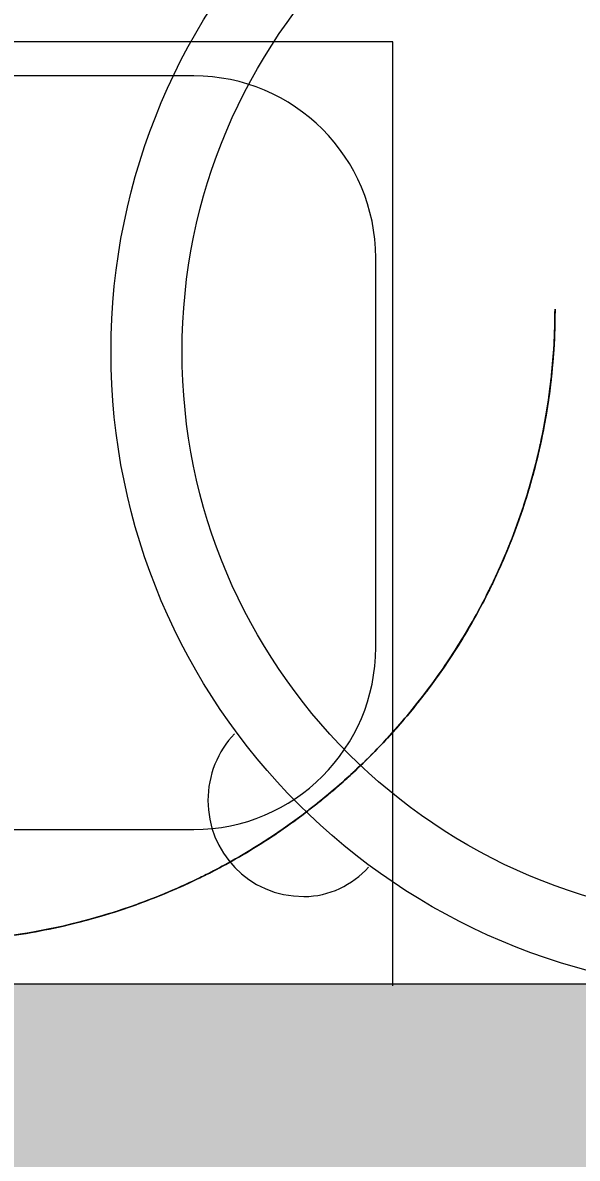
# Model space of a CAD drawing. Header units: millimetres. Extents: x -455656 to 9247092, y 0 to 412358.
# Drawn here: x -213290.6 to -213095.6, y 357166.7 to 357566 of the extents above; entities that cross this region are included whole.
import ezdxf
from ezdxf import colors
from ezdxf.entities.mleader import LeaderData, LeaderLine
from ezdxf.enums import TextEntityAlignment as Align
from ezdxf.math import Vec2, Vec3

# ---------------------------------------------------------------- set-up
doc = ezdxf.new("R2018")
doc.units = ezdxf.units.MM
doc.header["$MEASUREMENT"] = 0
doc.layers.get('0').update_dxf_attribs({"color": 250, "lineweight": 9})
doc.layers.add('АР_Названия помещений', color=124, linetype='Continuous', lineweight=5, plot=False)
for name, color, linetype, lineweight in [('АР_Номер помещения', 1, 'Continuous', 25), ('АР_Помещения_площадь', 19, 'Continuous', 9), ('подлога', 250, 'Continuous', 9)]:
    doc.layers.add(name, color=color, linetype=linetype, lineweight=lineweight)
doc.styles.add('ISOCPEUR', font='isocpeur.TTF', dxfattribs={"width": 0.7})
doc.styles.get("Standard").update_dxf_attribs({"font": 'isocpeur.TTF'})

# ---------------------------------------------------------------- blocks, each defined once
blk = doc.blocks.new('*U52')
at = {"color": 7, "style": 'ISOCPEUR', "width": 0.7, "flags": 1}
blk.add_attdef('КАТЕГОРИЯ', (-499.17, -2092.19), '', height=250, dxfattribs=at)
at = {"layer": 'АР_Номер помещения', "color": 7, "style": 'ISOCPEUR', "width": 0.7}
blk.add_attdef('НОМЕР_ПОМЕЩЕНИЯ', text='', height=300, dxfattribs=at).set_placement((2520.32, -1416.07), align=Align.MIDDLE_CENTER)
at = {"layer": 'АР_Помещения_площадь', "color": 7, "lineweight": 30, "width": 0.7, "flags": 104}
blk.add_attdef('ИМЯ_ПОМЕЩЕНИЯ', text='', height=100, dxfattribs=at).set_placement((157.63, 1217.14), align=Align.MIDDLE_CENTER)
at = {"layer": 'АР_Помещения_площадь', "color": 7, "style": 'ISOCPEUR', "width": 0.7}
blk.add_attdef('ПЛОЩАДЬ_ПОМЕЩЕНИЯ', text='', height=200, dxfattribs=at).set_placement((1399.12, -2454.1), align=Align.MIDDLE_RIGHT)
blk = doc.blocks.new('*U53')
at = {"color": 7, "style": 'ISOCPEUR', "width": 0.7, "flags": 1}
blk.add_attdef('КАТЕГОРИЯ', (-499.17, -2092.19), '', height=250, dxfattribs=at)
at = {"layer": 'АР_Номер помещения', "color": 7, "style": 'ISOCPEUR', "width": 0.7}
blk.add_attdef('НОМЕР_ПОМЕЩЕНИЯ', text='', height=300, dxfattribs=at).set_placement((2781.32, -1797.75), align=Align.MIDDLE_CENTER)
at = {"layer": 'АР_Помещения_площадь', "color": 7, "lineweight": 30, "width": 0.7, "flags": 104}
blk.add_attdef('ИМЯ_ПОМЕЩЕНИЯ', text='', height=100, dxfattribs=at).set_placement((157.63, 1217.14), align=Align.MIDDLE_CENTER)
at = {"layer": 'АР_Помещения_площадь', "color": 7, "style": 'ISOCPEUR', "width": 0.7}
blk.add_attdef('ПЛОЩАДЬ_ПОМЕЩЕНИЯ', text='', height=200, dxfattribs=at).set_placement((4654.37, -5003.83), align=Align.MIDDLE_RIGHT)
blk = doc.blocks.new('_DotSmall')
at = {"color": 0, "linetype": 'ByBlock', "const_width": 0.5}
blk.add_lwpolyline([(-0.0625, 0, 1), (0.0625, 0, 1)], format="xyb", close=True, dxfattribs=at)

msp = doc.modelspace()

# ---------------------------------------------------------------- hatches: boundary and pattern name
at = {"layer": 'подлога', "ltscale": 100}
h = msp.add_hatch(dxfattribs=at)
h.set_pattern_fill('AR-CONC', color=256, scale=30)
h.set_pattern_definition([(50, (0, 247657.5), (215.17805, -18.82564), [22.5, -247.5]), (355, (0, 247657.5), (-41.6254, 225.65764), [18, -198]), (100.45144, (17.93, 247655.93), (173.55265, 206.832), [19.12206, -210.34263]), (46.1842, (0, 247717.5), (320.1724, -49.65578), [33.75, -371.25]), (96.63564, (26.68, 247713.36), (280.3986, 292.2356), [28.6831, -315.51413]), (351.18416, (0, 247717.5), (280.3986, 292.2356), [27, -297]), (21, (30, 247702.5), (179.07212, -120.78567), [22.5, -247.5]), (326, (30, 247702.5), (72.9946, 217.54501), [18, -198]), (71.45144, (44.92, 247692.43), (252.06671, 96.75935), [19.12206, -210.34263]), (37.5, (0, 247657.5), (3.647957, 99.868156), [0, -195.6, 0, -201, 0, -198.75]), (7.5, (0, 247657.5), (78.92086, 118.323514), [0, -114.6, 0, -191.1, 0, -75.75]), (327.5, (-66.9, 247657.5), (160.14673, -6.766462), [0, -75, 0, -234, 0, -310.5]), (317.5, (-96.9, 247657.5), (174.95585, 30.031495), [0, -97.5, 0, -155.4, 0, -220.5])])
h.paths.add_polyline_path([(-212033.92, 358426.23), (-212153.92, 358426.23), (-212153.92, 357228.08), (-217983.92, 357228.08), (-217983.92, 357108.08), (-212153.92, 357108.08), (-212153.92, 355823.49), (-212033.92, 355823.49)])

# ---------------------------------------------------------------- linework, layer by layer
at = {"layer": 'подлога', "color": 132}
for p, q in [((-213160.49, 357559.3, 35.13), (-213497.49, 357559.3, 35.13)), ((-213160.49, 357227.3, 35.13), (-213160.49, 357559.3, 35.13)), ((-213230.49, 357547.3, 35.13), (-213427.49, 357547.3, 35.13)), ((-213166.49, 357346.3, 35.13), (-213166.49, 357483.3, 35.13)), ((-213323.09, 357282.3, 35.13), (-213230.49, 357282.3, 35.13))]:
    msp.add_line(p, q, dxfattribs=at)
at = {"layer": 'подлога', "ltscale": 100}
msp.add_lwpolyline([(-217983.93, 357228.08), (-212153.92, 357228.08)], dxfattribs=at)
at = {"layer": 'подлога'}
for radius in [225, 200]:
    msp.add_circle((-213034.59, 357450.35), radius, dxfattribs=at)
at = {"layer": 'подлога', "color": 132}
for centre, start, end in [((-213230.49, 357483.3, 35.13), 0, 90), ((-213230.49, 357346.3, 35.13), 270, 0)]:
    msp.add_arc(centre, 64, start, end, dxfattribs=at)
at = {"layer": 'подлога'}
for points, knots in [([(-213171.8, 357304.84), (-213164.73, 357311.64), (-213146.86, 357331.23), (-213123.78, 357367.95), (-213107.21, 357415.38), (-213103.41, 357448.65), (-213103.44, 357465.3)], [0.7436054, 0.7436054, 0.7436054, 0.7436054, 0.7857143, 0.8571429, 0.9285714, 1, 1, 1, 1]), ([(-213103.44, 357465.3), (-213103.41, 357448.65), (-213107.21, 357415.38), (-213123.78, 357367.95), (-213146.86, 357331.23), (-213164.73, 357311.64), (-213171.8, 357304.84)], [0, 0, 0, 0, 0.0714286, 0.1428571, 0.2142857, 0.2563946, 0.2563946, 0.2563946, 0.2563946]), ([(-213103.44, 357465.3), (-213103.41, 357448.65), (-213107.21, 357415.38), (-213123.78, 357367.95), (-213146.86, 357331.23), (-213164.73, 357311.64), (-213171.8, 357304.84)], [0, 0, 0, 0, 0.0714286, 0.1428571, 0.2142857, 0.2563946, 0.2563946, 0.2563946, 0.2563946]), ([(-213171.8, 357304.84), (-213164.73, 357311.64), (-213146.86, 357331.23), (-213123.78, 357367.95), (-213107.21, 357415.38), (-213103.41, 357448.65), (-213103.44, 357465.3)], [0.7436054, 0.7436054, 0.7436054, 0.7436054, 0.7857143, 0.8571429, 0.9285714, 1, 1, 1, 1])]:
    msp.add_open_spline(points, degree=3, knots=knots, dxfattribs=at)
at = {"layer": 'подлога', "color": 161}
for points in [[(-213104.04, 357448.8), (-213103.63, 357454.29), (-213103.43, 357459.79), (-213103.44, 357465.3)], [(-213103.44, 357465.3), (-213103.43, 357459.79), (-213103.63, 357454.29), (-213104.04, 357448.8)], [(-213103.44, 357465.3), (-213103.43, 357459.79), (-213103.63, 357454.29), (-213104.04, 357448.8)], [(-213104.04, 357448.8), (-213103.63, 357454.29), (-213103.43, 357459.79), (-213103.44, 357465.3)], [(-213103.71, 357454.1), (-213103.53, 357457.83), (-213103.44, 357461.57), (-213103.44, 357465.3)], [(-213103.44, 357465.3), (-213103.44, 357461.57), (-213103.53, 357457.83), (-213103.71, 357454.1)], [(-213103.44, 357465.3), (-213103.44, 357461.57), (-213103.53, 357457.83), (-213103.71, 357454.1)], [(-213103.71, 357454.1), (-213103.53, 357457.83), (-213103.44, 357461.57), (-213103.44, 357465.3)], [(-213105.97, 357431.82), (-213104.84, 357439.2), (-213104.08, 357446.64), (-213103.71, 357454.1)], [(-213103.71, 357454.1), (-213104.08, 357446.64), (-213104.84, 357439.2), (-213105.97, 357431.82)], [(-213103.71, 357454.1), (-213104.08, 357446.64), (-213104.84, 357439.2), (-213105.97, 357431.82)], [(-213105.97, 357431.82), (-213104.84, 357439.2), (-213104.08, 357446.64), (-213103.71, 357454.1)], [(-213105.15, 357437.65), (-213104.69, 357441.36), (-213104.32, 357445.08), (-213104.04, 357448.8)], [(-213104.04, 357448.8), (-213104.32, 357445.08), (-213104.69, 357441.36), (-213105.15, 357437.65)], [(-213104.04, 357448.8), (-213104.32, 357445.08), (-213104.69, 357441.36), (-213105.15, 357437.65)], [(-213105.15, 357437.65), (-213104.69, 357441.36), (-213104.32, 357445.08), (-213104.04, 357448.8)], [(-213107.94, 357420.8), (-213106.79, 357426.38), (-213105.86, 357432), (-213105.15, 357437.65)], [(-213105.15, 357437.65), (-213105.86, 357432), (-213106.79, 357426.38), (-213107.94, 357420.8)], [(-213105.15, 357437.65), (-213105.86, 357432), (-213106.79, 357426.38), (-213107.94, 357420.8)], [(-213107.94, 357420.8), (-213106.79, 357426.38), (-213105.86, 357432), (-213105.15, 357437.65)], [(-213113.52, 357399.11), (-213112.41, 357402.68), (-213111.39, 357406.27), (-213110.46, 357409.88)], [(-213110.46, 357409.88), (-213111.39, 357406.27), (-213112.41, 357402.68), (-213113.52, 357399.11)], [(-213110.46, 357409.88), (-213111.39, 357406.27), (-213112.41, 357402.68), (-213113.52, 357399.11)], [(-213113.52, 357399.11), (-213112.41, 357402.68), (-213111.39, 357406.27), (-213110.46, 357409.88)], [(-213114.99, 357394.58), (-213113.8, 357398.12), (-213112.7, 357401.69), (-213111.69, 357405.29)], [(-213111.69, 357405.29), (-213112.7, 357401.69), (-213113.8, 357398.12), (-213114.99, 357394.58)], [(-213111.69, 357405.29), (-213112.7, 357401.69), (-213113.8, 357398.12), (-213114.99, 357394.58)], [(-213114.99, 357394.58), (-213113.8, 357398.12), (-213112.7, 357401.69), (-213111.69, 357405.29)], [(-213117.12, 357388.51), (-213115.83, 357392.01), (-213114.63, 357395.55), (-213113.52, 357399.11)], [(-213113.52, 357399.11), (-213114.63, 357395.55), (-213115.83, 357392.01), (-213117.12, 357388.51)], [(-213113.52, 357399.11), (-213114.63, 357395.55), (-213115.83, 357392.01), (-213117.12, 357388.51)], [(-213117.12, 357388.51), (-213115.83, 357392.01), (-213114.63, 357395.55), (-213113.52, 357399.11)], [(-213136.7, 357348.29), (-213132.77, 357354.64), (-213129.16, 357361.19), (-213125.89, 357367.9)], [(-213125.89, 357367.9), (-213129.16, 357361.19), (-213132.77, 357354.64), (-213136.7, 357348.29)], [(-213125.89, 357367.9), (-213129.16, 357361.19), (-213132.77, 357354.64), (-213136.7, 357348.29)], [(-213136.7, 357348.29), (-213132.77, 357354.64), (-213129.16, 357361.19), (-213125.89, 357367.9)], [(-213133.11, 357354.3), (-213131.25, 357357.54), (-213129.46, 357360.82), (-213127.77, 357364.14)], [(-213127.77, 357364.14), (-213129.46, 357360.82), (-213131.25, 357357.54), (-213133.11, 357354.3)], [(-213127.77, 357364.14), (-213129.46, 357360.82), (-213131.25, 357357.54), (-213133.11, 357354.3)], [(-213133.11, 357354.3), (-213131.25, 357357.54), (-213129.46, 357360.82), (-213127.77, 357364.14)], [(-213151.66, 357326.98), (-213144.81, 357335.61), (-213138.6, 357344.75), (-213133.11, 357354.3)], [(-213133.11, 357354.3), (-213138.6, 357344.75), (-213144.81, 357335.61), (-213151.66, 357326.98)], [(-213133.11, 357354.3), (-213138.6, 357344.75), (-213144.81, 357335.61), (-213151.66, 357326.98)], [(-213151.66, 357326.98), (-213144.81, 357335.61), (-213138.6, 357344.75), (-213133.11, 357354.3)], [(-213142.82, 357338.91), (-213140.7, 357341.99), (-213138.66, 357345.11), (-213136.7, 357348.29)], [(-213136.7, 357348.29), (-213138.66, 357345.11), (-213140.7, 357341.99), (-213142.82, 357338.91)], [(-213136.7, 357348.29), (-213138.66, 357345.11), (-213140.7, 357341.99), (-213142.82, 357338.91)], [(-213142.82, 357338.91), (-213140.7, 357341.99), (-213138.66, 357345.11), (-213136.7, 357348.29)], [(-213149.42, 357329.86), (-213147.14, 357332.82), (-213144.95, 357335.84), (-213142.82, 357338.91)], [(-213142.82, 357338.91), (-213144.95, 357335.84), (-213147.14, 357332.82), (-213149.42, 357329.86)], [(-213142.82, 357338.91), (-213144.95, 357335.84), (-213147.14, 357332.82), (-213149.42, 357329.86)], [(-213149.42, 357329.86), (-213147.14, 357332.82), (-213144.95, 357335.84), (-213142.82, 357338.91)], [(-213171.8, 357304.84), (-213167.29, 357309.18), (-213162.97, 357313.7), (-213158.84, 357318.39)], [(-213158.84, 357318.39), (-213162.97, 357313.7), (-213167.29, 357309.18), (-213171.8, 357304.84)], [(-213158.84, 357318.39), (-213162.97, 357313.7), (-213167.29, 357309.18), (-213171.8, 357304.84)], [(-213171.8, 357304.84), (-213167.29, 357309.18), (-213162.97, 357313.7), (-213158.84, 357318.39)], [(-213216.18, 357315.99), (-213222.07, 357309.8), (-213225.5, 357301.4), (-213225.5, 357292.52)], [(-213171.8, 357304.84), (-213169.11, 357307.43), (-213166.48, 357310.08), (-213163.93, 357312.8)], [(-213163.93, 357312.8), (-213166.48, 357310.08), (-213169.11, 357307.43), (-213171.8, 357304.84)], [(-213163.93, 357312.8), (-213166.48, 357310.08), (-213169.11, 357307.43), (-213171.8, 357304.84)], [(-213171.8, 357304.84), (-213169.11, 357307.43), (-213166.48, 357310.08), (-213163.93, 357312.8)], [(-213182.94, 357294.84), (-213179.12, 357298.05), (-213175.4, 357301.38), (-213171.8, 357304.84)], [(-213171.8, 357304.84), (-213175.4, 357301.38), (-213179.12, 357298.05), (-213182.94, 357294.84)], [(-213171.8, 357304.84), (-213175.4, 357301.38), (-213179.12, 357298.05), (-213182.94, 357294.84)], [(-213182.94, 357294.84), (-213179.12, 357298.05), (-213175.4, 357301.38), (-213171.8, 357304.84)], [(-213171.8, 357304.84), (-213171.8, 357304.84), (-213171.8, 357304.84), (-213171.8, 357304.84)], [(-213171.8, 357304.84), (-213171.8, 357304.84), (-213171.8, 357304.84), (-213171.8, 357304.84)], [(-213171.8, 357304.84), (-213171.8, 357304.84), (-213171.8, 357304.84), (-213171.8, 357304.84)], [(-213171.8, 357304.84), (-213171.8, 357304.84), (-213171.8, 357304.84), (-213171.8, 357304.84)], [(-213217.78, 357270.86), (-213208.4, 357276.08), (-213199.4, 357281.97), (-213190.88, 357288.49)], [(-213190.88, 357288.49), (-213199.4, 357281.97), (-213208.4, 357276.08), (-213217.78, 357270.86)], [(-213190.88, 357288.49), (-213199.4, 357281.97), (-213208.4, 357276.08), (-213217.78, 357270.86)], [(-213217.78, 357270.86), (-213208.4, 357276.08), (-213199.4, 357281.97), (-213190.88, 357288.49)], [(-213194.2, 357286), (-213193.08, 357286.82), (-213191.98, 357287.65), (-213190.88, 357288.49)], [(-213190.88, 357288.49), (-213191.98, 357287.65), (-213193.08, 357286.82), (-213194.2, 357286)], [(-213190.88, 357288.49), (-213191.98, 357287.65), (-213193.08, 357286.82), (-213194.2, 357286)], [(-213194.2, 357286), (-213193.08, 357286.82), (-213191.98, 357287.65), (-213190.88, 357288.49)], [(-213212.42, 357273.94), (-213206.16, 357277.66), (-213200.07, 357281.68), (-213194.2, 357286)], [(-213194.2, 357286), (-213200.07, 357281.68), (-213206.16, 357277.66), (-213212.42, 357273.94)], [(-213194.2, 357286), (-213200.07, 357281.68), (-213206.16, 357277.66), (-213212.42, 357273.94)], [(-213212.42, 357273.94), (-213206.16, 357277.66), (-213200.07, 357281.68), (-213194.2, 357286)], [(-213225.04, 357267), (-213222.6, 357268.24), (-213220.17, 357269.53), (-213217.78, 357270.86)], [(-213217.78, 357270.86), (-213220.17, 357269.53), (-213222.6, 357268.24), (-213225.04, 357267)], [(-213217.78, 357270.86), (-213220.17, 357269.53), (-213222.6, 357268.24), (-213225.04, 357267)], [(-213225.04, 357267), (-213222.6, 357268.24), (-213220.17, 357269.53), (-213217.78, 357270.86)], [(-213217.78, 357270.86), (-213215.98, 357271.86), (-213214.19, 357272.89), (-213212.42, 357273.94)], [(-213212.42, 357273.94), (-213214.19, 357272.89), (-213215.98, 357271.86), (-213217.78, 357270.86)], [(-213212.42, 357273.94), (-213214.19, 357272.89), (-213215.98, 357271.86), (-213217.78, 357270.86)], [(-213217.78, 357270.86), (-213215.98, 357271.86), (-213214.19, 357272.89), (-213212.42, 357273.94)], [(-213256.93, 357253.77), (-213251.44, 357255.57), (-213246.01, 357257.58), (-213240.66, 357259.79)], [(-213240.66, 357259.79), (-213246.01, 357257.58), (-213251.44, 357255.57), (-213256.93, 357253.77)], [(-213240.66, 357259.79), (-213246.01, 357257.58), (-213251.44, 357255.57), (-213256.93, 357253.77)], [(-213256.93, 357253.77), (-213251.44, 357255.57), (-213246.01, 357257.58), (-213240.66, 357259.79)], [(-213269.14, 357250.17), (-213265.04, 357251.26), (-213260.97, 357252.46), (-213256.93, 357253.77)], [(-213256.93, 357253.77), (-213260.97, 357252.46), (-213265.04, 357251.26), (-213269.14, 357250.17)], [(-213256.93, 357253.77), (-213260.97, 357252.46), (-213265.04, 357251.26), (-213269.14, 357250.17)], [(-213269.14, 357250.17), (-213265.04, 357251.26), (-213260.97, 357252.46), (-213256.93, 357253.77)], [(-213303.1, 357243.98), (-213298.54, 357244.45), (-213293.99, 357245.06), (-213289.46, 357245.81)], [(-213289.46, 357245.81), (-213293.99, 357245.06), (-213298.53, 357244.45), (-213303.1, 357243.98)], [(-213289.46, 357245.81), (-213293.99, 357245.06), (-213298.53, 357244.45), (-213303.1, 357243.98)], [(-213303.1, 357243.98), (-213298.54, 357244.45), (-213293.99, 357245.06), (-213289.46, 357245.81)]]:
    msp.add_open_spline(points, degree=3, dxfattribs=at)
for points, knots in [([(-213110.46, 357409.88), (-213109.95, 357411.85), (-213108.19, 357419.1), (-213106.79, 357426.44), (-213105.97, 357431.82)], [0.91987668, 0.91987668, 0.91987668, 0.91987668, 0.92857143, 0.95192601, 0.95192601, 0.95192601, 0.95192601]), ([(-213105.97, 357431.82), (-213106.79, 357426.44), (-213108.19, 357419.1), (-213109.95, 357411.85), (-213110.46, 357409.88)], [0.04807399, 0.04807399, 0.04807399, 0.04807399, 0.07142857, 0.08012332, 0.08012332, 0.08012332, 0.08012332]), ([(-213105.97, 357431.82), (-213106.79, 357426.44), (-213108.19, 357419.1), (-213109.95, 357411.85), (-213110.46, 357409.88)], [0.04807399, 0.04807399, 0.04807399, 0.04807399, 0.07142857, 0.08012332, 0.08012332, 0.08012332, 0.08012332]), ([(-213110.46, 357409.88), (-213109.95, 357411.85), (-213108.19, 357419.1), (-213106.79, 357426.44), (-213105.97, 357431.82)], [0.91987668, 0.91987668, 0.91987668, 0.91987668, 0.92857143, 0.95192601, 0.95192601, 0.95192601, 0.95192601]), ([(-213111.69, 357405.29), (-213110.72, 357408.77), (-213109.41, 357413.92), (-213108.28, 357419.12), (-213107.94, 357420.8)], [0.91306412, 0.91306412, 0.91306412, 0.91306412, 0.92857143, 0.9359014, 0.9359014, 0.9359014, 0.9359014]), ([(-213107.94, 357420.8), (-213108.28, 357419.12), (-213109.41, 357413.92), (-213110.72, 357408.77), (-213111.69, 357405.29)], [0.06409866, 0.06409866, 0.06409866, 0.06409866, 0.07142857, 0.08693588, 0.08693588, 0.08693588, 0.08693588]), ([(-213107.94, 357420.8), (-213108.28, 357419.12), (-213109.41, 357413.92), (-213110.72, 357408.77), (-213111.69, 357405.29)], [0.06409866, 0.06409866, 0.06409866, 0.06409866, 0.07142857, 0.08693588, 0.08693588, 0.08693588, 0.08693588]), ([(-213111.69, 357405.29), (-213110.72, 357408.77), (-213109.41, 357413.92), (-213108.28, 357419.12), (-213107.94, 357420.8)], [0.91306412, 0.91306412, 0.91306412, 0.91306412, 0.92857143, 0.9359014, 0.9359014, 0.9359014, 0.9359014]), ([(-213127.77, 357364.14), (-213126.99, 357365.67), (-213122.09, 357375.54), (-213117.94, 357385.77), (-213114.99, 357394.58)], [0.84976784, 0.84976784, 0.84976784, 0.84976784, 0.85714286, 0.89703564, 0.89703564, 0.89703564, 0.89703564]), ([(-213114.99, 357394.58), (-213117.94, 357385.77), (-213122.09, 357375.54), (-213126.99, 357365.67), (-213127.77, 357364.14)], [0.10296436, 0.10296436, 0.10296436, 0.10296436, 0.14285714, 0.15023216, 0.15023216, 0.15023216, 0.15023216]), ([(-213114.99, 357394.58), (-213117.94, 357385.77), (-213122.09, 357375.54), (-213126.99, 357365.67), (-213127.77, 357364.14)], [0.10296436, 0.10296436, 0.10296436, 0.10296436, 0.14285714, 0.15023216, 0.15023216, 0.15023216, 0.15023216]), ([(-213127.77, 357364.14), (-213126.99, 357365.67), (-213122.09, 357375.54), (-213117.94, 357385.77), (-213114.99, 357394.58)], [0.84976784, 0.84976784, 0.84976784, 0.84976784, 0.85714286, 0.89703564, 0.89703564, 0.89703564, 0.89703564]), ([(-213125.89, 357367.9), (-213125.75, 357368.19), (-213122.5, 357374.91), (-213119.59, 357381.8), (-213117.12, 357388.51)], [0.85577802, 0.85577802, 0.85577802, 0.85577802, 0.85714286, 0.88782735, 0.88782735, 0.88782735, 0.88782735]), ([(-213117.12, 357388.51), (-213119.59, 357381.8), (-213122.5, 357374.91), (-213125.75, 357368.19), (-213125.89, 357367.9)], [0.11217265, 0.11217265, 0.11217265, 0.11217265, 0.14285714, 0.14422198, 0.14422198, 0.14422198, 0.14422198]), ([(-213117.12, 357388.51), (-213119.59, 357381.8), (-213122.5, 357374.91), (-213125.75, 357368.19), (-213125.89, 357367.9)], [0.11217265, 0.11217265, 0.11217265, 0.11217265, 0.14285714, 0.14422198, 0.14422198, 0.14422198, 0.14422198]), ([(-213125.89, 357367.9), (-213125.75, 357368.19), (-213122.5, 357374.91), (-213119.59, 357381.8), (-213117.12, 357388.51)], [0.85577802, 0.85577802, 0.85577802, 0.85577802, 0.85714286, 0.88782735, 0.88782735, 0.88782735, 0.88782735]), ([(-213163.93, 357312.8), (-213159.76, 357317.23), (-213154.86, 357322.87), (-213150.26, 357328.76), (-213149.42, 357329.86)], [0.75963004, 0.75963004, 0.75963004, 0.75963004, 0.78571429, 0.79167937, 0.79167937, 0.79167937, 0.79167937]), ([(-213149.42, 357329.86), (-213150.26, 357328.76), (-213154.86, 357322.87), (-213159.76, 357317.23), (-213163.93, 357312.8)], [0.20832063, 0.20832063, 0.20832063, 0.20832063, 0.21428571, 0.24036997, 0.24036997, 0.24036997, 0.24036997]), ([(-213149.42, 357329.86), (-213150.26, 357328.76), (-213154.86, 357322.87), (-213159.76, 357317.23), (-213163.93, 357312.8)], [0.20832063, 0.20832063, 0.20832063, 0.20832063, 0.21428571, 0.24036997, 0.24036997, 0.24036997, 0.24036997]), ([(-213163.93, 357312.8), (-213159.76, 357317.23), (-213154.86, 357322.87), (-213150.26, 357328.76), (-213149.42, 357329.86)], [0.75963004, 0.75963004, 0.75963004, 0.75963004, 0.78571429, 0.79167937, 0.79167937, 0.79167937, 0.79167937]), ([(-213158.84, 357318.39), (-213156.49, 357321.07), (-213154.09, 357323.93), (-213151.77, 357326.85), (-213151.66, 357326.98)], [0.77044752, 0.77044752, 0.77044752, 0.77044752, 0.78571429, 0.78646423, 0.78646423, 0.78646423, 0.78646423]), ([(-213151.66, 357326.98), (-213151.77, 357326.85), (-213154.09, 357323.93), (-213156.49, 357321.07), (-213158.84, 357318.39)], [0.21353577, 0.21353577, 0.21353577, 0.21353577, 0.21428571, 0.22955248, 0.22955248, 0.22955248, 0.22955248]), ([(-213151.66, 357326.98), (-213151.77, 357326.85), (-213154.09, 357323.93), (-213156.49, 357321.07), (-213158.84, 357318.39)], [0.21353577, 0.21353577, 0.21353577, 0.21353577, 0.21428571, 0.22955248, 0.22955248, 0.22955248, 0.22955248]), ([(-213158.84, 357318.39), (-213156.49, 357321.07), (-213154.09, 357323.93), (-213151.77, 357326.85), (-213151.66, 357326.98)], [0.77044752, 0.77044752, 0.77044752, 0.77044752, 0.78571429, 0.78646423, 0.78646423, 0.78646423, 0.78646423]), ([(-213190.88, 357288.49), (-213189.65, 357289.43), (-213183.04, 357294.58), (-213176.73, 357300.11), (-213171.8, 357304.84)], [0.70764183, 0.70764183, 0.70764183, 0.70764183, 0.71428571, 0.74360538, 0.74360538, 0.74360538, 0.74360538]), ([(-213171.8, 357304.84), (-213176.73, 357300.11), (-213183.04, 357294.58), (-213189.65, 357289.43), (-213190.88, 357288.49)], [0.25639462, 0.25639462, 0.25639462, 0.25639462, 0.28571429, 0.29235817, 0.29235817, 0.29235817, 0.29235817]), ([(-213171.8, 357304.84), (-213176.73, 357300.11), (-213183.04, 357294.58), (-213189.65, 357289.43), (-213190.88, 357288.49)], [0.25639462, 0.25639462, 0.25639462, 0.25639462, 0.28571429, 0.29235817, 0.29235817, 0.29235817, 0.29235817]), ([(-213190.88, 357288.49), (-213189.65, 357289.43), (-213183.04, 357294.58), (-213176.73, 357300.11), (-213171.8, 357304.84)], [0.70764183, 0.70764183, 0.70764183, 0.70764183, 0.71428571, 0.74360538, 0.74360538, 0.74360538, 0.74360538]), ([(-213190.88, 357288.49), (-213189.65, 357289.43), (-213186.98, 357291.51), (-213184.35, 357293.66), (-213182.94, 357294.84)], [0.70764183, 0.70764183, 0.70764183, 0.70764183, 0.71428571, 0.72218565, 0.72218565, 0.72218565, 0.72218565]), ([(-213182.94, 357294.84), (-213184.35, 357293.66), (-213186.98, 357291.51), (-213189.65, 357289.43), (-213190.88, 357288.49)], [0.2778143, 0.2778143, 0.2778143, 0.2778143, 0.28571429, 0.29235817, 0.29235817, 0.29235817, 0.29235817]), ([(-213182.94, 357294.84), (-213184.35, 357293.66), (-213186.98, 357291.51), (-213189.65, 357289.43), (-213190.88, 357288.49)], [0.2778143, 0.2778143, 0.2778143, 0.2778143, 0.28571429, 0.29235817, 0.29235817, 0.29235817, 0.29235817]), ([(-213190.88, 357288.49), (-213189.65, 357289.43), (-213186.98, 357291.51), (-213184.35, 357293.66), (-213182.94, 357294.84)], [0.70764183, 0.70764183, 0.70764183, 0.70764183, 0.71428571, 0.72218565, 0.72218565, 0.72218565, 0.72218565]), ([(-213225.5, 357292.52), (-213225.5, 357274.65), (-213211.6, 357258.76), (-213191.74, 357258.76), (-213191.74, 357258.76), (-213182.75, 357258.76), (-213174.76, 357262.79), (-213169.04, 357269.06)], [0, 0, 0, 0, 0.0625, 0.0625, 0.0625, 0.062501, 0.09395651, 0.09395651, 0.09395651, 0.09395651]), ([(-213314.74, 357243.08), (-213301.85, 357243.74), (-213272.47, 357247.79), (-213240.25, 357259.07), (-213221.59, 357268.74), (-213217.78, 357270.86)], [0.5160358, 0.5160358, 0.5160358, 0.5160358, 0.5714286, 0.6428571, 0.6615947, 0.6615947, 0.6615947, 0.6615947]), ([(-213217.78, 357270.86), (-213221.59, 357268.74), (-213240.25, 357259.07), (-213272.47, 357247.79), (-213301.85, 357243.74), (-213314.74, 357243.08)], [0.3384053, 0.3384053, 0.3384053, 0.3384053, 0.3571429, 0.4285714, 0.4839642, 0.4839642, 0.4839642, 0.4839642]), ([(-213217.78, 357270.86), (-213221.59, 357268.74), (-213240.25, 357259.07), (-213272.47, 357247.79), (-213301.85, 357243.74), (-213314.74, 357243.08)], [0.3384053, 0.3384053, 0.3384053, 0.3384053, 0.3571429, 0.4285714, 0.4839642, 0.4839642, 0.4839642, 0.4839642]), ([(-213314.74, 357243.08), (-213301.85, 357243.74), (-213272.47, 357247.79), (-213240.25, 357259.07), (-213221.59, 357268.74), (-213217.78, 357270.86)], [0.5160358, 0.5160358, 0.5160358, 0.5160358, 0.5714286, 0.6428571, 0.6615947, 0.6615947, 0.6615947, 0.6615947]), ([(-213240.66, 357259.79), (-213236.86, 357261.37), (-213231.63, 357263.71), (-213226.49, 357266.26), (-213225.04, 357267)], [0.62520494, 0.62520494, 0.62520494, 0.62520494, 0.64285714, 0.64982103, 0.64982103, 0.64982103, 0.64982103]), ([(-213225.04, 357267), (-213226.49, 357266.26), (-213231.63, 357263.71), (-213236.86, 357261.37), (-213240.66, 357259.79)], [0.35017897, 0.35017897, 0.35017897, 0.35017897, 0.35714286, 0.37479506, 0.37479506, 0.37479506, 0.37479506]), ([(-213225.04, 357267), (-213226.49, 357266.26), (-213231.63, 357263.71), (-213236.86, 357261.37), (-213240.66, 357259.79)], [0.35017897, 0.35017897, 0.35017897, 0.35017897, 0.35714286, 0.37479506, 0.37479506, 0.37479506, 0.37479506]), ([(-213240.66, 357259.79), (-213236.86, 357261.37), (-213231.63, 357263.71), (-213226.49, 357266.26), (-213225.04, 357267)], [0.62520494, 0.62520494, 0.62520494, 0.62520494, 0.64285714, 0.64982103, 0.64982103, 0.64982103, 0.64982103]), ([(-213289.46, 357245.81), (-213285.09, 357246.54), (-213278.29, 357247.88), (-213271.56, 357249.54), (-213269.14, 357250.17)], [0.5524256, 0.5524256, 0.5524256, 0.5524256, 0.57142857, 0.58217431, 0.58217431, 0.58217431, 0.58217431]), ([(-213269.14, 357250.17), (-213271.56, 357249.54), (-213278.29, 357247.88), (-213285.09, 357246.54), (-213289.46, 357245.81)], [0.41782569, 0.41782569, 0.41782569, 0.41782569, 0.42857143, 0.4475744, 0.4475744, 0.4475744, 0.4475744]), ([(-213269.14, 357250.17), (-213271.56, 357249.54), (-213278.29, 357247.88), (-213285.09, 357246.54), (-213289.46, 357245.81)], [0.41782569, 0.41782569, 0.41782569, 0.41782569, 0.42857143, 0.4475744, 0.4475744, 0.4475744, 0.4475744]), ([(-213289.46, 357245.81), (-213285.09, 357246.54), (-213278.29, 357247.88), (-213271.56, 357249.54), (-213269.14, 357250.17)], [0.5524256, 0.5524256, 0.5524256, 0.5524256, 0.57142857, 0.58217431, 0.58217431, 0.58217431, 0.58217431])]:
    msp.add_open_spline(points, degree=3, knots=knots, dxfattribs=at)

# ---------------------------------------------------------------- block references
at = {"layer": 'подлога'}
ref = msp.add_blockref('*U52', (-217247.64, 366337.34), dxfattribs=at)
lines = msp.add_mtext('\\W0.8000;Холодный цех', dxfattribs={"layer": 'АР_Названия помещений', "insert": (-215396.5, 365259), "char_height": 2696.6508, "width": 926.94, "attachment_point": 1})
ref.add_attrib('ИМЯ_ПОМЕЩЕНИЯ', '', (-215396.5, 365259), dxfattribs={"flags": 104}).embed_mtext(lines)
ref = msp.add_blockref('*U53', (-217247.73, 363164.3), dxfattribs=at)
lines = msp.add_mtext('\\W0.8000;Горячий цех', dxfattribs={"layer": 'АР_Названия помещений', "insert": (-214485.6, 360598.71), "char_height": 2696.6508, "width": 926.94, "attachment_point": 1})
ref.add_attrib('ИМЯ_ПОМЕЩЕНИЯ', '', (-214485.6, 360598.71), dxfattribs={"flags": 104}).embed_mtext(lines)

# ---------------------------------------------------------------- leaders
ml = msp.add_multileader_mtext('Standard', dxfattribs=at)
ml.set_content('{\\W0.8;-2,250}', color=256, style='ISOCPEUR')
ml.set_leader_properties(color=256, linetype='Continuous', lineweight=-1)
ml.set_arrow_properties(name='DOTSMALL')
ml.build(insert=Vec2(0, 0))
ml.multileader.update_dxf_attribs({"has_text_frame": 1, "text_left_attachment_type": 4, "text_right_attachment_type": 4, "dogleg_length": 100, "arrow_head_size": 180})
ctx = ml.context
ctx.base_point, ctx.char_height, ctx.arrow_head_size, ctx.landing_gap_size, ctx.plane_origin = Vec3(-297233.62, 376010.36), 250, 180, 50, Vec3(-296855.54, 374536.34)
ctx.left_attachment, ctx.right_attachment = 4, 4
notes = []
notes.append((ctx, [(0, (0, 0, 0), (0, 0), (1, 0), 1, [])]))
ctx.mtext.insert, ctx.mtext.width, ctx.mtext.defined_height, ctx.mtext.line_spacing_style, ctx.mtext.flow_direction = Vec3(-297183.62, 376343.69), 769.989, 343.89, 2, 5
ml = msp.add_multileader_mtext('Standard', dxfattribs=at)
ml.set_content('{\\W0.8;-2,550}', color=256, style='ISOCPEUR')
ml.set_leader_properties(color=256, linetype='Continuous', lineweight=-1)
ml.set_arrow_properties(name='DOTSMALL')
ml.build(insert=Vec2(0, 0))
ml.multileader.update_dxf_attribs({"has_text_frame": 1, "text_left_attachment_type": 4, "text_right_attachment_type": 4, "dogleg_length": 100, "arrow_head_size": 180})
ctx = ml.context
ctx.base_point, ctx.char_height, ctx.arrow_head_size, ctx.landing_gap_size, ctx.plane_origin = Vec3(-302775.82, 371600.76, -1.96), 250, 180, 50, Vec3(-302295.49, 369356.75, -1.96)
ctx.left_attachment, ctx.right_attachment = 4, 4
notes.append((ctx, [(0, (0, 0, 0), (0, 0), (1, 0), 1, [])]))
ctx.mtext.insert, ctx.mtext.width, ctx.mtext.defined_height, ctx.mtext.line_spacing_style, ctx.mtext.flow_direction = Vec3(-302725.82, 371934.1, -1.96), 801.0864, 330.71, 2, 5
ml = msp.add_multileader_mtext('Standard', dxfattribs=at)
ml.set_content('{\\W0.8;-2,250}', color=256, style='ISOCPEUR')
ml.set_leader_properties(color=256, linetype='Continuous', lineweight=-1)
ml.set_arrow_properties(name='DOTSMALL')
ml.build(insert=Vec2(0, 0))
ml.multileader.update_dxf_attribs({"has_text_frame": 1, "text_left_attachment_type": 4, "text_right_attachment_type": 4, "dogleg_length": 100, "arrow_head_size": 180})
ctx = ml.context
ctx.base_point, ctx.char_height, ctx.arrow_head_size, ctx.landing_gap_size, ctx.plane_origin = Vec3(-298305.8, 367924.54, 0), 250, 180, 50, Vec3(-302964.31, 364072.23, 0)
ctx.left_attachment, ctx.right_attachment = 4, 4
notes.append((ctx, [(0, (0, 0, 0), (0, 0), (1, 0), 1, [])]))
ctx.mtext.insert, ctx.mtext.width, ctx.mtext.defined_height, ctx.mtext.line_spacing_style, ctx.mtext.flow_direction = Vec3(-298255.8, 368257.88, 0), 769.989, 343.89, 2, 5
ml = msp.add_multileader_mtext('Standard', dxfattribs=at)
ml.set_content('{\\W0.8;-2,550}', color=256, style='ISOCPEUR')
ml.set_leader_properties(color=256, linetype='Continuous', lineweight=-1)
ml.set_arrow_properties(name='DOTSMALL')
ml.build(insert=Vec2(0, 0))
ml.multileader.update_dxf_attribs({"has_text_frame": 1, "text_left_attachment_type": 4, "text_right_attachment_type": 4, "dogleg_length": 100, "arrow_head_size": 180})
ctx = ml.context
ctx.base_point, ctx.char_height, ctx.arrow_head_size, ctx.landing_gap_size, ctx.plane_origin = Vec3(-314736.01, 367730.78, -1.96), 250, 180, 50, Vec3(-314255.68, 365486.76, -1.96)
ctx.left_attachment, ctx.right_attachment = 4, 4
notes.append((ctx, [(0, (0, 0, 0), (0, 0), (1, 0), 1, [])]))
ctx.mtext.insert, ctx.mtext.width, ctx.mtext.defined_height, ctx.mtext.line_spacing_style, ctx.mtext.flow_direction = Vec3(-314686.01, 368064.11, -1.96), 801.0864, 330.71, 2, 5
ml = msp.add_multileader_mtext('Standard', dxfattribs=at)
ml.set_content('{\\W0.8;-2,250}', color=256, style='ISOCPEUR')
ml.set_leader_properties(color=256, linetype='Continuous', lineweight=-1)
ml.set_arrow_properties(name='DOTSMALL')
ml.build(insert=Vec2(0, 0))
ml.multileader.update_dxf_attribs({"has_text_frame": 1, "text_left_attachment_type": 4, "text_right_attachment_type": 4, "dogleg_length": 100, "arrow_head_size": 180})
ctx = ml.context
ctx.base_point, ctx.char_height, ctx.arrow_head_size, ctx.landing_gap_size, ctx.plane_origin = Vec3(-336127.5, 364643.36, 0), 250, 180, 50, Vec3(-337173.96, 363586.26, 0)
ctx.left_attachment, ctx.right_attachment = 4, 4
notes.append((ctx, [(0, (0, 0, 0), (0, 0), (1, 0), 1, [])]))
ctx.mtext.insert, ctx.mtext.width, ctx.mtext.defined_height, ctx.mtext.line_spacing_style, ctx.mtext.flow_direction = Vec3(-336077.5, 364976.69, 0), 769.989, 343.89, 2, 5
ml = msp.add_multileader_mtext('Standard', dxfattribs=at)
ml.set_content('{\\W0.8;-2,650}', color=256, style='ISOCPEUR')
ml.set_leader_properties(color=256, linetype='Continuous', lineweight=-1)
ml.set_arrow_properties(name='DOTSMALL')
ml.build(insert=Vec2(0, 0))
ml.multileader.update_dxf_attribs({"has_text_frame": 1, "text_left_attachment_type": 4, "text_right_attachment_type": 4, "dogleg_length": 100, "arrow_head_size": 180})
ctx = ml.context
ctx.base_point, ctx.char_height, ctx.arrow_head_size, ctx.landing_gap_size, ctx.plane_origin = Vec3(-302139.5, 361891.17), 250, 180, 50, Vec3(-302336.26, 360160.35)
ctx.left_attachment, ctx.right_attachment = 4, 4
notes.append((ctx, [(0, (0, 0, 0), (0, 0), (1, 0), 1, [])]))
ctx.mtext.insert, ctx.mtext.width, ctx.mtext.defined_height, ctx.mtext.line_spacing_style, ctx.mtext.flow_direction = Vec3(-302089.5, 362224.5), 881.1858, 430.99, 2, 5
for ctx, leaders in notes:
    for number, flags, end, landing, length, lines in leaders:
        leader = LeaderData()
        leader.index, (leader.has_last_leader_line, leader.has_dogleg_vector, leader.attachment_direction) = number, flags
        leader.last_leader_point, leader.dogleg_vector, leader.dogleg_length = Vec3(end), Vec3(landing), length
        for number, points, colour, breaks in lines:
            line = LeaderLine()
            line.index, line.vertices, line.color, line.breaks = number, Vec3.list(points), colors.encode_raw_color(colour), breaks
            leader.lines.append(line)
        ctx.leaders.append(leader)

doc.saveas('drawing.dxf')
